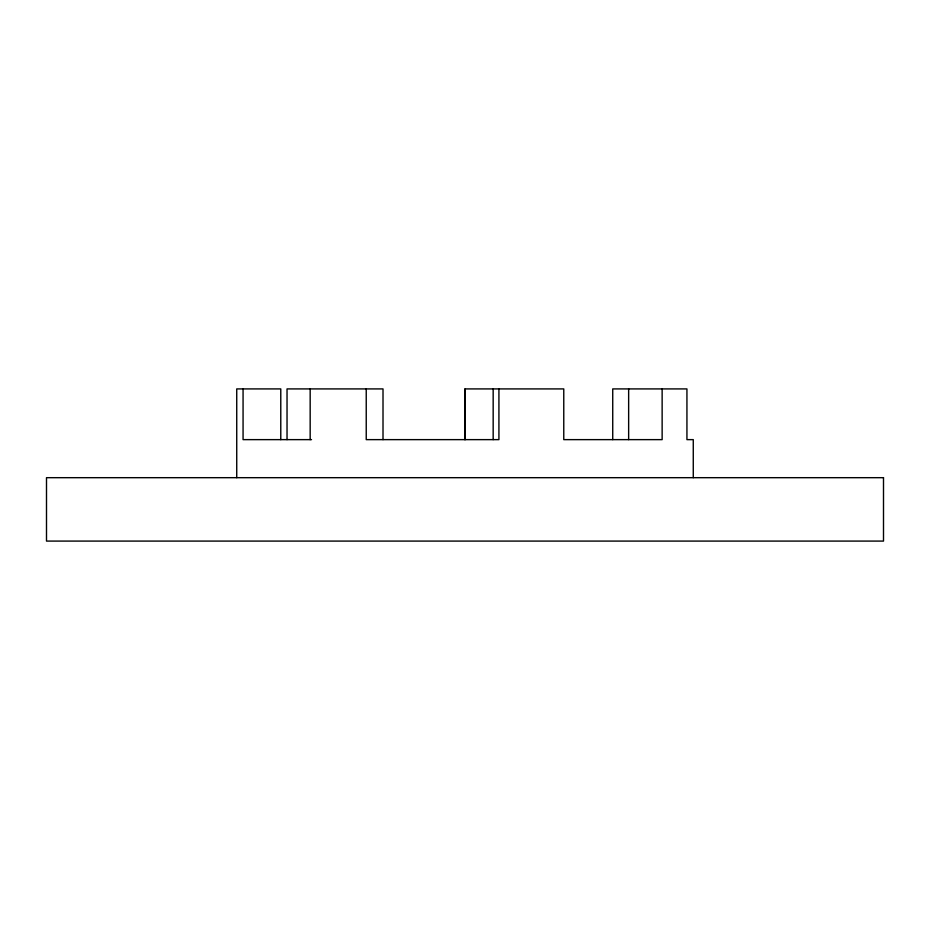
<?xml version="1.0" encoding="UTF-8"?>
<svg xmlns="http://www.w3.org/2000/svg" width="930" height="930" viewBox="0 0 930 930"><rect width="100%" height="100%" fill="white"/><g stroke="black" fill="none" stroke-linecap="round" stroke-linejoin="round"><path stroke-width="1.4" d="M280.779 439.634L280.779 388.914L236.732 388.914L236.732 477.683M383.009 439.623L383.009 388.914L287.033 388.914L287.033 439.634M465 388.914L465 439.634L465 388.914L563.766 388.914L563.766 439.634L662.137 439.634L662.137 388.914M612.731 439.634L612.731 388.914L686.933 388.914L686.933 439.634L693.269 439.634L693.269 477.683M628.645 439.634L628.645 388.914M311.503 439.634L243.067 439.634L243.067 388.914M498.922 388.914L498.922 439.634L366.234 439.634L366.234 388.914M493.167 388.914L493.167 439.634M310.167 388.914L310.167 439.634M883.5 477.683L46.5 477.683L46.5 541.086L883.5 541.086L883.5 477.683"/></g></svg>
